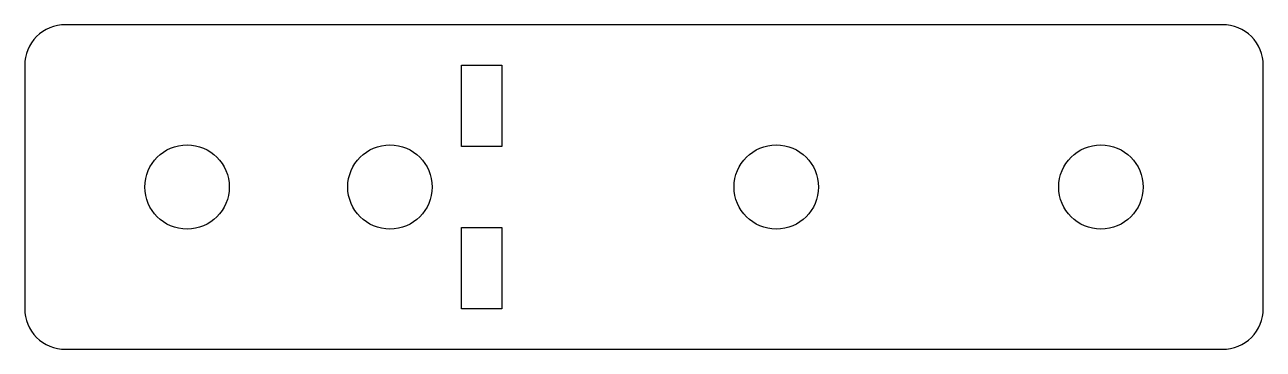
# Model space of a CAD drawing. Header units: inches. Extents: x -0.12 to 3.69, y -1 to 0.
import ezdxf

# ---------------------------------------------------------------- set-up
doc = ezdxf.new("R2010")
doc.units = ezdxf.units.IN
doc.header["$MEASUREMENT"] = 0

msp = doc.modelspace()

# ---------------------------------------------------------------- linework, layer by layer
msp.add_lwpolyline([(3.6899, -0.125, 0.414214), (3.5649, 0), (0, 0, 0.414214), (-0.125, -0.125), (-0.125, -0.875, 0.414214), (0, -1), (3.5649, -1, 0.414214), (3.6899, -0.875)], format="xyb", close=True)
for points in [[(1.22, -0.375), (1.22, -0.125), (1.345, -0.125), (1.345, -0.375)], [(1.22, -0.875), (1.22, -0.625), (1.345, -0.625), (1.345, -0.875)]]:
    msp.add_lwpolyline(points, close=True)
for centre in [(0.375, -0.5), (1, -0.5), (2.1899, -0.5), (3.1899, -0.5)]:
    msp.add_circle(centre, 0.13)

doc.saveas('drawing.dxf')
